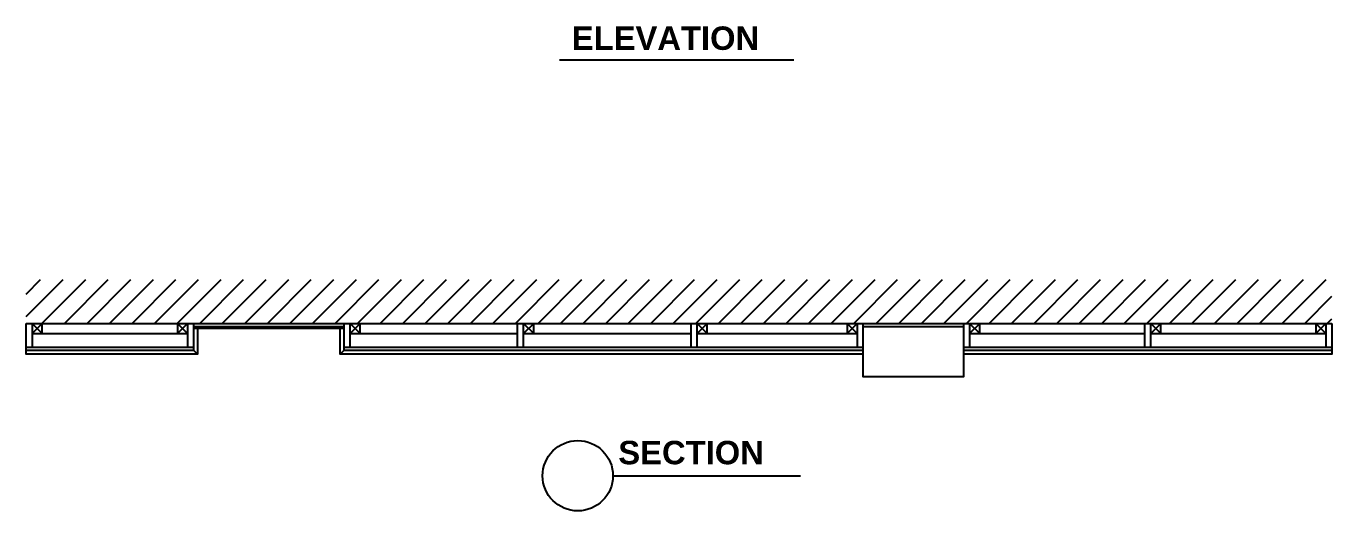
# Model space of a CAD drawing. Header units: inches. Extents: x 6.7 to 49.2, y 11 to 35.8.
# Drawn here: x 42.299 to 46.199, y 15.623 to 17.071 of the extents above; entities that cross this region are included whole.
import ezdxf

# ---------------------------------------------------------------- set-up
doc = ezdxf.new("R2010")
doc.units = ezdxf.units.IN
doc.header["$MEASUREMENT"] = 0
for name, color, linetype in [('02', 2, 'Continuous'), ('1', 1, 'Continuous'), ('4', 4, 'Continuous'), ('8', 8, 'Continuous')]:
    doc.layers.add(name, color=color, linetype=linetype)
doc.styles.add('HT', font='swisseb.ttf')

msp = doc.modelspace()

# ---------------------------------------------------------------- hatches: boundary and pattern name
at = {"layer": '8'}
h = msp.add_hatch(dxfattribs=at)
h.set_pattern_fill('ANSI31', color=256, scale=0.015, style=0)
h.set_pattern_definition([(45, (-18.9617, 14.41503), (-0.03367596, 0.03367596), [])])
h.paths.add_polyline_path([(42.2986, 16.3143), (42.2986, 16.1834), (44.7065, 16.1834, -0.841571), (44.8642, 16.1834), (46.1986, 16.1834), (46.1986, 16.3143)])
h.paths.add_polyline_path([(44.7065, 16.1834), (44.8642, 16.1834, 0.841571)], flags=16)

# ---------------------------------------------------------------- linework, layer by layer
at = {"layer": '02'}
for p, q in [((43.8913, 16.9703), (44.5913, 16.9703)), ((42.3466, 16.1834), (42.3166, 16.1534)), ((42.3166, 16.1834), (42.3466, 16.1534)), ((42.3166, 16.1834), (42.3166, 16.1124)), ((42.3166, 16.1534), (42.7806, 16.1534)), ((42.7806, 16.1834), (42.7506, 16.1534)), ((42.7506, 16.1834), (42.7806, 16.1534)), ((42.7806, 16.1834), (42.7806, 16.1124)), ((42.7986, 16.1834), (42.7986, 16.1034)), ((42.7986, 16.1744), (43.2486, 16.1744)), ((42.7986, 16.1694), (43.2486, 16.1694)), ((43.2486, 16.1034), (43.2486, 16.1834)), ((43.2966, 16.1834), (43.2666, 16.1534)), ((43.2666, 16.1834), (43.2966, 16.1534)), ((43.2666, 16.1124), (43.2666, 16.1834)), ((43.2666, 16.1534), (43.7666, 16.1534)), ((43.7666, 16.1124), (43.7666, 16.1834)), ((43.8146, 16.1834), (43.7846, 16.1534)), ((43.7846, 16.1834), (43.8146, 16.1534)), ((43.7846, 16.1124), (43.7846, 16.1834)), ((43.7846, 16.1534), (44.2846, 16.1534)), ((44.2846, 16.1124), (44.2846, 16.1834)), ((44.3026, 16.1124), (44.3026, 16.1834)), ((44.3026, 16.1834), (44.3326, 16.1534)), ((44.3326, 16.1834), (44.3026, 16.1534)), ((44.3026, 16.1534), (44.7806, 16.1534)), ((44.7506, 16.1834), (44.7806, 16.1534)), ((44.7806, 16.1834), (44.7506, 16.1534)), ((44.7806, 16.1834), (44.7806, 16.1124)), ((44.7986, 16.1744), (45.0986, 16.1744)), ((45.1466, 16.1834), (45.1166, 16.1534)), ((45.1166, 16.1834), (45.1466, 16.1534)), ((45.1166, 16.1834), (45.1166, 16.1124)), ((45.1166, 16.1534), (45.6396, 16.1534)), ((45.6396, 16.1124), (45.6396, 16.1834)), ((45.6876, 16.1834), (45.6576, 16.1534)), ((45.6576, 16.1834), (45.6876, 16.1534)), ((45.6576, 16.1124), (45.6576, 16.1834)), ((45.6576, 16.1534), (46.1806, 16.1534)), ((46.1806, 16.1834), (46.1506, 16.1534)), ((46.1806, 16.1534), (46.1506, 16.1834)), ((46.1806, 16.1834), (46.1806, 16.1124)), ((42.2986, 16.1124), (42.7986, 16.1124)), ((43.2486, 16.1124), (44.7986, 16.1124)), ((45.0986, 16.1124), (46.1986, 16.1124)), ((42.2986, 16.1034), (42.7986, 16.1034)), ((42.7986, 16.1034), (42.8106, 16.0914)), ((43.2486, 16.1034), (43.2366, 16.0914)), ((43.2486, 16.1034), (44.7986, 16.1034)), ((45.0986, 16.1034), (46.1986, 16.1034)), ((44.0512, 15.728), (44.6112, 15.728))]:
    msp.add_line(p, q, dxfattribs=at)
for points in [[(42.3466, 16.1534), (42.3466, 16.1834)], [(42.7506, 16.1834), (42.7506, 16.1534)], [(43.2966, 16.1534), (43.2966, 16.1834)], [(43.8146, 16.1534), (43.8146, 16.1834)], [(44.3326, 16.1534), (44.3326, 16.1834)], [(44.7506, 16.1834), (44.7506, 16.1534)], [(45.1466, 16.1534), (45.1466, 16.1834)], [(45.6876, 16.1534), (45.6876, 16.1834)], [(46.1506, 16.1834), (46.1506, 16.1534)]]:
    msp.add_lwpolyline(points, dxfattribs=at)
msp.add_circle((43.9462, 15.728), 0.105, dxfattribs=at)
at = {"layer": '1'}
msp.add_line((42.2986, 16.1834), (46.1986, 16.1834), dxfattribs=at)
at = {"layer": '4'}
for points in [[(42.8106, 16.1694), (42.8106, 16.0914), (42.2986, 16.0914), (42.2986, 16.1834)], [(44.7986, 16.0914), (43.2366, 16.0914), (43.2366, 16.1694)], [(45.0986, 16.1834), (45.0986, 16.0234), (44.7986, 16.0234), (44.7986, 16.1834)], [(46.1986, 16.1834), (46.1986, 16.0914), (45.0986, 16.0914)]]:
    msp.add_lwpolyline(points, dxfattribs=at)

# ---------------------------------------------------------------- texts
at = {"layer": '02', "style": 'HT'}
for s, p in [('ELEVATION', (43.9285, 17.0004)), ('SECTION', (44.0674, 15.7623))]:
    msp.add_text(s, height=0.07, dxfattribs=at).set_placement(p)

doc.saveas('drawing.dxf')
